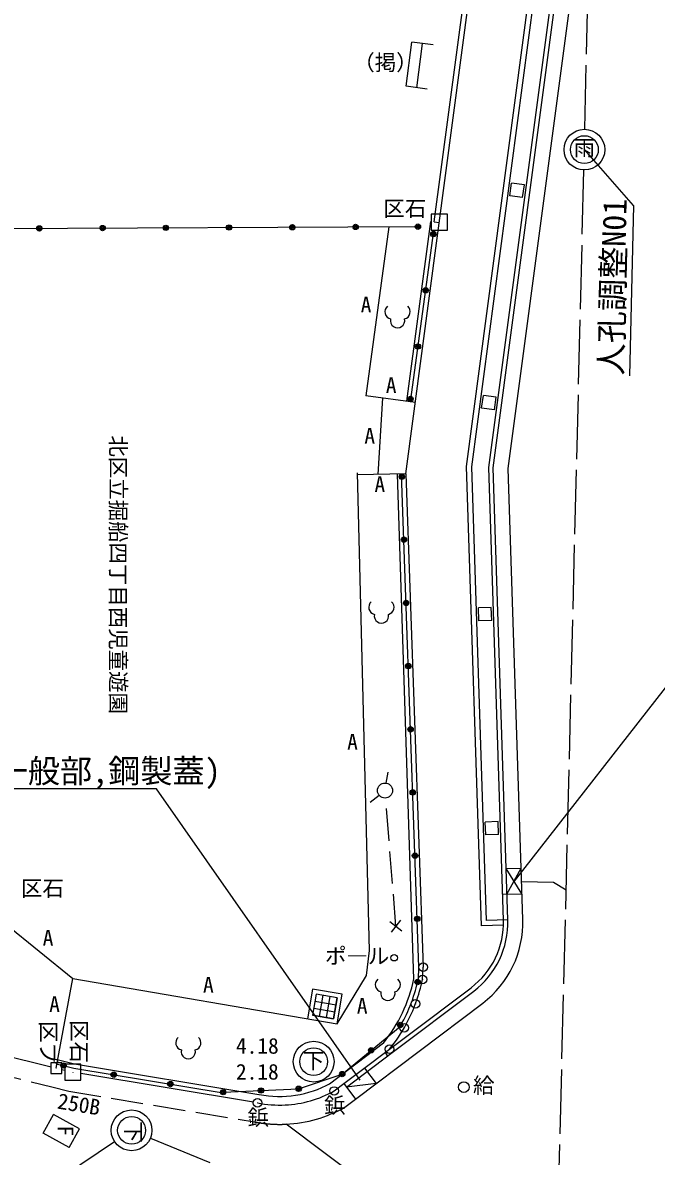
# Model space of a CAD drawing. Units: millimetres, scale not verified. Extents: x -100125 to 100125, y -69250 to 69250.
# Drawn here: x -55101 to -40320, y -35496 to -9041 of the extents above; entities that cross this region are included whole.
import ezdxf
from ezdxf.enums import TextEntityAlignment as Align

# ---------------------------------------------------------------- set-up
doc = ezdxf.new("R2010")
doc.units = ezdxf.units.MM
doc.header["$LTSCALE"] = 250
doc.linetypes.add('DASHED3', pattern=[4, 3, -1])
doc.linetypes.add('LONG_DASHED1', pattern=[7, 6, -1])
for name, color, linetype in [('1-0_排水', 3, 'Continuous'), ('1-1_計画', 3, 'Continuous'), ('1-2_現況白抜', 2, 'Continuous')]:
    doc.layers.add(name, color=color, linetype=linetype)
doc.styles.add('ＭＳ ゴシック', font='')
doc.styles.get('ＭＳ ゴシック').set_extended_font_data('MS Gothic')

msp = doc.modelspace()

# ---------------------------------------------------------------- linework, layer by layer
at = {"layer": '1-0_排水', "color": 2, "linetype": 'LONG_DASHED1'}
for p, q in [((-41987.5, -11528.4), (-41477.4, 11926.7)), ((-42649.9, -38472.2), (-42009.5, -12478.2)), ((-61399.2, -40794), (-52955.9, -35153.8)), ((-52121.4, -35070.1), (-43101.1, -38766.9))]:
    msp.add_line(p, q, dxfattribs=at)
at = {"layer": '1-0_排水', "color": 4}
for p, q in [((-40848.5, -13304.7), (-41997.8, -12003.3)), ((-40848.5, -13304.7), (-40946.4, -17279.6)), ((-36941.5, -20493.3), (-43639.4, -29074.7)), ((-51975.9, -26921.1), (-68021.3, -26921.1)), ((-47225.1, -33720.4), (-51975.9, -26921.1))]:
    msp.add_line(p, q, dxfattribs=at)
at = {"layer": '1-0_排水'}
msp.add_lwpolyline([(-43464.1, -29079), (-42719, -29097.3), (-42423.4, -29277.9)], dxfattribs=at)
at = {"layer": '1-1_計画'}
for p, q in [((-46161.2, -19565.4), (-44013.1, -3410.2)), ((-45500.9, -13689.5), (-44133.2, -3402.7)), ((-44746.6, -19396.9), (-42632.5, -3496.9)), ((-44626.4, -19402.9), (-42512.4, -3504.5)), ((-44225.5, -19423), (-42112.3, -3529.6)), ((-43398.6, -12824.4), (-43696, -12784.9)), ((-43438.1, -13121.8), (-43398.6, -12824.4)), ((-45500.9, -13689.5), (-45382, -13705.3)), ((-44057.6, -17780.8), (-44355, -17741.2)), ((-44097.1, -18078.2), (-44057.6, -17780.8)), ((-46161.2, -19565.4), (-45758.4, -31079.5)), ((-44401.1, -30119.8), (-44746.6, -19396.9)), ((-44285, -29995.9), (-44626.4, -19402.9)), ((-43885.2, -29983.1), (-44225.5, -19423)), ((-44170.3, -22688.5), (-44470.2, -22698.1)), ((-44460.5, -22998), (-44470.2, -22698.1)), ((-44160.7, -22988.3), (-44170.3, -22688.5)), ((-44160.7, -22988.3), (-44460.5, -22998)), ((-44009.3, -27685.9), (-44309.1, -27695.5)), ((-44299.5, -27995.4), (-44309.1, -27695.5)), ((-43999.6, -27985.7), (-44009.3, -27685.9)), ((-43999.6, -27985.7), (-44299.5, -27995.4)), ((-43823.9, -28780.5), (-43474.1, -28769.2)), ((-43804.6, -29380.2), (-43904.6, -29383.4)), ((-43804.6, -29380.2), (-43454.8, -29368.9)), ((-43885.2, -30103.1), (-44401.1, -30119.8)), ((-43785.3, -29979.8), (-44285, -29995.9)), ((-45774.3, -31371.7), (-45758.4, -31079.5)), ((-47606.2, -33799.9), (-44639.6, -31560.8)), ((-46481.6, -33076.4), (-44579.4, -31640.6)), ((-47335.1, -34159.1), (-44368.5, -31919.9)), ((-47545.9, -33879.7), (-46481.6, -33076.4)), ((-46648.4, -33077), (-46588.1, -33156.8)), ((-47127.3, -33438.4), (-46856.2, -33797.6)), ((-47606.2, -33799.9), (-47335.1, -34159.1)), ((-41473.2, -40345.1), (-48956.1, -34746.5))]:
    msp.add_line(p, q, dxfattribs=at)
at = {"layer": '1-1_計画', "color": 2}
for p, q in [((-43454.8, -29368.9), (-43823.9, -28780.5)), ((-43804.6, -29380.2), (-43474.1, -28769.2)), ((-46856.2, -33797.6), (-47545.9, -33879.7))]:
    msp.add_line(p, q, dxfattribs=at)
at = {"layer": '1-1_計画'}
for points in [[(-43785.3, -29979.8), (-44125.3, -19428), (-42012.2, -3535.9)], [(-43435.5, -29968.6), (-43774.6, -19445.5), (-41662.1, -3557.9)], [(-43438.1, -13121.8), (-43735.5, -13082.2), (-43696, -12784.9)], [(-44097.1, -18078.2), (-44394.5, -18038.6), (-44355, -17741.2)]]:
    msp.add_lwpolyline(points, dxfattribs=at)
for centre, radius, start, end in [((-45784.2, -30044.3), 1900, 307.04487, 1.84565), ((-45784.2, -30044.3), 2000, 307.04487, 1.84565), ((-45784.2, -30044.3), 2350, 307.04487, 1.84565), ((-49512.1, -30599.9), 3816.6, 331.60854, 348.3324), ((-49511.6, -30600.1), 3816.1, 321.09661, 331.60749)]:
    msp.add_arc(centre, radius, start, end, dxfattribs=at)
at = {"layer": '1-2_現況白抜'}
for p, q in [((-46157.9, -10525.9), (-46021.6, -9495.5)), ((-45525.9, -9561.1), (-46021.6, -9495.5)), ((-45910.1, -10558.6), (-45773.7, -9528.3)), ((-45662.2, -10591.4), (-46157.9, -10525.9)), ((-46138.4, -17876.7), (-45579.5, -13679.1)), ((-45378.3, -13696.1), (-45383.3, -13696.1)), ((-45380.8, -13693.6), (-45380.8, -13698.6)), ((-60731, -13868.6), (-45880.4, -13801)), ((-54709.5, -13841.2), (-54714.5, -13841.2)), ((-54712, -13838.7), (-54712, -13843.7)), ((-53234, -13834.5), (-53239, -13834.5)), ((-53236.5, -13832), (-53236.5, -13837)), ((-51758.6, -13827.8), (-51763.6, -13827.8)), ((-51761.1, -13825.3), (-51761.1, -13830.3)), ((-50283.1, -13821.1), (-50288.1, -13821.1)), ((-50285.6, -13818.6), (-50285.6, -13823.6)), ((-48807.7, -13814.3), (-48812.7, -13814.3)), ((-48810.2, -13811.8), (-48810.2, -13816.8)), ((-47332.2, -13807.6), (-47337.2, -13807.6)), ((-47334.7, -13805.1), (-47334.7, -13810.1)), ((-46556.4, -13804.1), (-47097.6, -17745)), ((-46057.4, -17887.9), (-45509, -13894.5)), ((-45877.9, -13801), (-45882.9, -13801)), ((-45880.4, -13798.5), (-45880.4, -13803.5)), ((-45517.5, -13975.2), (-45522.5, -13975.2)), ((-45520, -13972.7), (-45520, -13977.7)), ((-45697.5, -15285.6), (-45702.5, -15285.6)), ((-45700, -15283.1), (-45700, -15288.1)), ((-45877.8, -16598.2), (-45882.8, -16598.2)), ((-45880.3, -16595.7), (-45880.3, -16600.7)), ((-45940.3, -17903.9), (-47097.6, -17745)), ((-46811, -19581.7), (-46701.3, -17799.4)), ((-46051.6, -17822.7), (-46056.6, -17822.7)), ((-46054.1, -17820.2), (-46054.1, -17825.2)), ((-47008.1, -30692.7), (-47288.7, -19545.5)), ((-46161.2, -19565.4), (-47287.5, -19593.7)), ((-45977.5, -31365.5), (-46361, -19574.2)), ((-46254.6, -19639.6), (-46259.6, -19639.6)), ((-46257.1, -19637.1), (-46257.1, -19642.1)), ((-46204.8, -21107.7), (-46209.8, -21107.7)), ((-46207.3, -21105.2), (-46207.3, -21110.2)), ((-46153.2, -22581.9), (-46158.2, -22581.9)), ((-46155.7, -22579.4), (-46155.7, -22584.4)), ((-46101.6, -24056.2), (-46106.6, -24056.2)), ((-46104.1, -24053.7), (-46104.1, -24058.7)), ((-46050.1, -25530.5), (-46055.1, -25530.5)), ((-46052.6, -25528), (-46052.6, -25533)), ((-46619.4, -26787.1), (-46574.9, -26528.8)), ((-46996, -27228), (-46787.5, -27066.7)), ((-45998.5, -27004.8), (-46003.5, -27004.8)), ((-46001, -27002.3), (-46001, -27007.3)), ((-45946.9, -28479.1), (-45951.9, -28479.1)), ((-45949.4, -28476.6), (-45949.4, -28481.6)), ((-55500, -30068.3), (-53933.8, -31346.5)), ((-46532.8, -30014.4), (-46254.2, -30232.1)), ((-46284.7, -29984), (-46502.3, -30262.6)), ((-45895.3, -29953.4), (-45900.3, -29953.4)), ((-45897.8, -29950.9), (-45897.8, -29955.9)), ((-45755.9, -31079.5), (-45760.9, -31079.5)), ((-45758.4, -31077), (-45758.4, -31082)), ((-47766.2, -32403.2), (-47078.7, -31279)), ((-45886.5, -31428.5), (-45891.5, -31428.5)), ((-45889, -31426), (-45889, -31431)), ((-45771.8, -31371.6), (-45776.8, -31371.6)), ((-45774.3, -31369.1), (-45774.3, -31374.1)), ((-48337.9, -31595.1), (-48456.1, -32285)), ((-48256.2, -31710.5), (-48340.7, -32203.3)), ((-47648, -31713.3), (-48337.9, -31595.1)), ((-47763.4, -31795), (-48256.2, -31710.5)), ((-48176.4, -32231.5), (-48092, -31738.7)), ((-47766.2, -32403.2), (-47648, -31713.3)), ((-48284.4, -31874.8), (-47791.6, -31959.2)), ((-48012.1, -32259.6), (-47927.7, -31766.8)), ((-47763.4, -31795), (-47847.9, -32287.8)), ((-45937.4, -31939.8), (-45942.4, -31939.8)), ((-45939.9, -31937.3), (-45939.9, -31942.3)), ((-47847.9, -32287.8), (-48340.7, -32203.3)), ((-48312.5, -32039.1), (-47819.7, -32123.5)), ((-46291.9, -32430.9), (-46296.9, -32430.9)), ((-46294.4, -32428.4), (-46294.4, -32433.4)), ((-46198, -32497.2), (-46203, -32497.2)), ((-46200.5, -32494.7), (-46200.5, -32499.7)), ((-47943.2, -33803.4), (-46680.6, -32849.8)), ((-46969.4, -33021.3), (-46974.4, -33021.3)), ((-46971.9, -33018.8), (-46971.9, -33023.8)), ((-46539.4, -32996.6), (-46544.4, -32996.6)), ((-46541.9, -32994.1), (-46541.9, -32999.1)), ((-55663.8, -33102.9), (-54439.2, -33408.2)), ((-54313.8, -33438.8), (-54318.8, -33438.8)), ((-54316.3, -33436.3), (-54316.3, -33441.3)), ((-54191.4, -33469.7), (-54114.8, -33488.6)), ((-54146, -33376), (-54151, -33376)), ((-54148.5, -33373.5), (-54148.5, -33378.5)), ((-53928, -33534.2), (-53933, -33534.2)), ((-53930.5, -33531.7), (-53930.5, -33536.7)), ((-49719.3, -34232.2), (-53743.1, -33565.3)), ((-52973.3, -33591.1), (-52978.3, -33591.1)), ((-52975.8, -33588.6), (-52975.8, -33593.6)), ((-47643.7, -33577.2), (-47648.7, -33577.2)), ((-47646.2, -33574.7), (-47646.2, -33579.7)), ((-51653.2, -33809.9), (-51658.2, -33809.9)), ((-51655.7, -33807.4), (-51655.7, -33812.4)), ((-47832.7, -33970.9), (-47606.2, -33799.9)), ((-50421.1, -33999.4), (-50426.1, -33999.4)), ((-50423.6, -33999.4), (-48663.2, -33920.1)), ((-50423.6, -33996.9), (-50423.6, -34001.9)), ((-49540.9, -33959.7), (-49545.9, -33959.7)), ((-49543.4, -33957.2), (-49543.4, -33962.2)), ((-48660.7, -33920.1), (-48665.7, -33920.1)), ((-48663.2, -33917.6), (-48663.2, -33922.6)), ((-47830.2, -33970.9), (-47835.2, -33970.9)), ((-47832.7, -33968.4), (-47832.7, -33973.4)), ((-49619.3, -34248.4), (-49624.3, -34248.4)), ((-49621.8, -34245.9), (-49621.8, -34250.9)), ((-47585.8, -34348.3), (-47335.1, -34159.1)), ((-53778, -34854.4), (-54385.4, -34519.2)), ((-54019.5, -35292.2), (-53778, -34854.4))]:
    msp.add_line(p, q, dxfattribs=at)
at = {"layer": '1-2_現況白抜', "linetype": 'DASHED3'}
for p, q in [((-46393.5, -30123.3), (-46634.9, -27134.5)), ((-47078.7, -31279), (-47008.1, -30692.7))]:
    msp.add_line(p, q, dxfattribs=at)
at = {"layer": '1-2_現況白抜'}
for points in [[(-45568.3, -13508.6), (-45568.3, -13883.6), (-45193.3, -13883.6), (-45193.3, -13508.6)], [(-48340.7, -32203.3), (-47847.9, -32287.8), (-47763.4, -31795), (-48256.2, -31710.5)], [(-54441.3, -33563.8), (-54191.3, -33563.8), (-54191.3, -33313.8), (-54441.3, -33313.8)], [(-54118, -33721.7), (-53743, -33721.7), (-53743, -33346.7), (-54118, -33346.7)]]:
    msp.add_lwpolyline(points, close=True, dxfattribs=at)
for points in [[(-45871.1, -31373.1), (-45858.5, -31079.1), (-46261.1, -19568.9)], [(-54316.3, -33438.8), (-53933.8, -31346.5), (-47766.2, -32403.2)], [(-48663.2, -33920.1), (-47646.2, -33577.2), (-46297.6, -32465.4)], [(-46299.8, -32469.2), (-46295.5, -32461.8), (-46291.3, -32454.5)], [(-54268.3, -33244.7), (-53890.1, -33338.2), (-49589.1, -34051.1)], [(-54292.3, -33341.7), (-53910.3, -33436.2), (-50423.8, -34014.1)], [(-54019.5, -35292.2), (-54627, -34957), (-54385.4, -34519.2)]]:
    msp.add_lwpolyline(points, dxfattribs=at)
at = {"layer": '1-2_現況白抜', "linetype": 'DASHED3'}
msp.add_lwpolyline([(-59762.2, -33482.7), (-56141.1, -33475.9), (-55874, -33514.2), (-54424.8, -33875.6), (-54021.4, -33975.3), (-49695.4, -34692.3)], dxfattribs=at)
at = {"layer": '1-2_現況白抜'}
for centre, radius in [((-41997.8, -12003.3), 475), ((-41997.8, -12003.3), 325), ((-48810.2, -13814.3), 62.5), ((-47334.7, -13807.6), 62.5), ((-45880.4, -13801), 62.5), ((-54712, -13841.2), 62.5), ((-54712, -13841.2), 42.5), ((-54712, -13841.2), 22.5), ((-53236.5, -13834.5), 62.5), ((-53236.5, -13834.5), 42.5), ((-53236.5, -13834.5), 22.5), ((-51761.1, -13827.8), 62.5), ((-51761.1, -13827.8), 42.5), ((-51761.1, -13827.8), 22.5), ((-50285.6, -13821.1), 62.5), ((-50285.6, -13821.1), 42.5), ((-50285.6, -13821.1), 22.5), ((-48810.2, -13814.3), 42.5), ((-48810.2, -13814.3), 22.5), ((-47334.7, -13807.6), 42.5), ((-47334.7, -13807.6), 22.5), ((-45880.4, -13801), 42.5), ((-45880.4, -13801), 22.5), ((-45520, -13975.2), 62.5), ((-45520, -13975.2), 42.5), ((-45520, -13975.2), 22.5), ((-45700, -15285.6), 62.5), ((-45700, -15285.6), 42.5), ((-45700, -15285.6), 22.5), ((-45880.3, -16598.2), 62.5), ((-45880.3, -16598.2), 42.5), ((-45880.3, -16598.2), 22.5), ((-46054.1, -17822.7), 62.5), ((-46054.1, -17822.7), 42.5), ((-46054.1, -17822.7), 22.5), ((-46257.1, -19639.6), 62.5), ((-46257.1, -19639.6), 42.5), ((-46257.1, -19639.6), 22.5), ((-46207.3, -21107.7), 62.5), ((-46207.3, -21107.7), 42.5), ((-46207.3, -21107.7), 22.5), ((-46155.7, -22581.9), 62.5), ((-46155.7, -22581.9), 42.5), ((-46155.7, -22581.9), 22.5), ((-46104.1, -24056.2), 62.5), ((-46104.1, -24056.2), 42.5), ((-46104.1, -24056.2), 22.5), ((-46052.6, -25530.5), 62.5), ((-46052.6, -25530.5), 42.5), ((-46052.6, -25530.5), 22.5), ((-46649, -26959.6), 175), ((-46001, -27004.8), 62.5), ((-46001, -27004.8), 42.5), ((-46001, -27004.8), 22.5), ((-45949.4, -28479.1), 62.5), ((-45949.4, -28479.1), 42.5), ((-45949.4, -28479.1), 22.5), ((-45897.8, -29953.4), 62.5), ((-45897.8, -29953.4), 42.5), ((-45897.8, -29953.4), 22.5), ((-46434.7, -30862.1), 75), ((-45758.4, -31079.5), 100), ((-45889, -31428.5), 62.5), ((-45889, -31428.5), 42.5), ((-45889, -31428.5), 22.5), ((-45774.3, -31371.6), 100), ((-45939.9, -31939.8), 100), ((-46294.4, -32430.9), 62.5), ((-46294.4, -32430.9), 42.5), ((-46294.4, -32430.9), 22.5), ((-46200.5, -32497.2), 100), ((-48313.1, -33286.9), 475), ((-48313.1, -33286.9), 325), ((-46971.9, -33021.3), 62.5), ((-46971.9, -33021.3), 42.5), ((-46971.9, -33021.3), 22.5), ((-46541.9, -32996.6), 100), ((-54148.5, -33376), 62.5), ((-54148.5, -33376), 42.5), ((-54148.5, -33376), 22.5), ((-52975.8, -33591.1), 62.5), ((-52975.8, -33591.1), 42.5), ((-52975.8, -33591.1), 22.5), ((-47646.2, -33577.2), 62.5), ((-47646.2, -33577.2), 42.5), ((-47646.2, -33577.2), 22.5), ((-51655.7, -33809.9), 62.5), ((-51655.7, -33809.9), 42.5), ((-51655.7, -33809.9), 22.5), ((-48663.2, -33920.1), 62.5), ((-44810.1, -33880.5), 125), ((-50423.6, -33999.4), 62.5), ((-50423.6, -33999.4), 42.5), ((-50423.6, -33999.4), 22.5), ((-49543.4, -33959.7), 62.5), ((-49543.4, -33959.7), 42.5), ((-49543.4, -33959.7), 22.5), ((-48663.2, -33920.1), 42.5), ((-48663.2, -33920.1), 22.5), ((-47832.7, -33970.9), 100), ((-49621.8, -34248.4), 100), ((-52560.9, -34889.9), 475), ((-52560.9, -34889.9), 325)]:
    msp.add_circle(centre, radius, dxfattribs=at)
for centre, radius, start, end in [((-46480.4, -15788.7), 169.5, 130.60141, 257.47131), ((-46230.4, -15788.7), 169.5, 282.52971, 49.39849), ((-46355.4, -15993.5), 166.5, 166.31452, 13.68548), ((-46857.9, -22683.3), 169.5, 130.60141, 257.47131), ((-46607.9, -22683.3), 169.5, 282.52869, 49.39859), ((-46732.9, -22888.1), 166.5, 166.31452, 13.68548), ((-46706.9, -31490.3), 169.5, 130.60141, 257.47131), ((-49511.3, -30600.2), 3615.8, 321.48572, 347.91618), ((-46456.9, -31490.3), 169.5, 282.52971, 49.39849), ((-49511.2, -30600.2), 3715.7, 339.69314, 348.18454), ((-46581.9, -31695.1), 166.5, 166.31452, 13.68548), ((-49511.2, -30600.3), 3715.7, 330.35776, 339.19961), ((-51362, -32849), 169.5, 130.60141, 257.47131), ((-51112, -32849), 169.5, 282.52869, 49.39859), ((-51237, -33053.9), 166.5, 166.31408, 13.68592), ((-49104, -31680.7), 2419.4, 258.59872, 299.03527), ((-49104, -31680.6), 2619.4, 272.76301, 299.03537), ((-49104, -31680.6), 2619.4, 258.5989, 272.76301), ((-49104, -31680.6), 3069.4, 272.76301, 299.64663)]:
    msp.add_arc(centre, radius, start, end, dxfattribs=at)
at = {"layer": '1-2_現況白抜', "linetype": 'DASHED3'}
msp.add_arc((-49104.1, -31680.6), 3069.4, 258.59894, 272.76306, dxfattribs=at)

# ---------------------------------------------------------------- texts
at = {"layer": '1-0_排水', "color": 7, "style": 'ＭＳ ゴシック'}
msp.add_text('人孔調整N01', height=549.9, rotation=88.589, dxfattribs=at).set_placement((-40946.4, -17279.6), align=Align.BOTTOM_LEFT)
msp.add_text('L形雨水桝蓋及び縁塊取替え(300用,一般部,鋼製蓋)', height=549.9, dxfattribs=at).set_placement((-67725.9, -26943.5), align=Align.BOTTOM_LEFT)
at = {"layer": '1-2_現況白抜', "color": 7, "style": 'ＭＳ ゴシック'}
for s, p in [('（掲）', (-47388.6, -10263.2)), ('雨', (-42247.8, -12253.3)), ('区石', (-46685.8, -13669.6)), ('A', (-47215.7, -15913.3)), ('A', (-46630.2, -17792.6)), ('A', (-47130.7, -18973.1)), ('A', (-46894.6, -20106.4)), ('A', (-47532.1, -26117.6)), ('区石', (-55139.6, -29534.4)), ('A', (-54634.1, -30688.5)), ('ポ―ル', (-48047.5, -31114.2)), ('A', (-50894.2, -31784)), ('A', (-54482.9, -32237.3)), ('A', (-47305.5, -32275.1)), ('4.18', (-50125.8, -33211.4)), ('下', (-48564.3, -33556.3)), ('2.18', (-50125.8, -33815.8)), ('給', (-44596.2, -34134.6)), ('鋲', (-48070, -34599.4)), ('鋲', (-49855.9, -34880.7))]:
    msp.add_text(s, height=366.6, dxfattribs=at).set_placement(p, align=Align.BOTTOM_LEFT)
for s, rotation, p in [('北区立掘船四丁目西児童遊園', 270, (-53166.1, -18671.8)), ('区プ', 270, (-54794.6, -32341.2)), ('区石', 270, (-54076.3, -32317.3)), ('250B', 350.587, (-54328.5, -34487.1)), ('F', 270, (-54393.1, -34776.5)), ('下', 270, (-52809.3, -34678.2))]:
    msp.add_text(s, height=366.6, rotation=rotation, dxfattribs=at).set_placement(p, align=Align.BOTTOM_LEFT)

doc.saveas('drawing.dxf')
